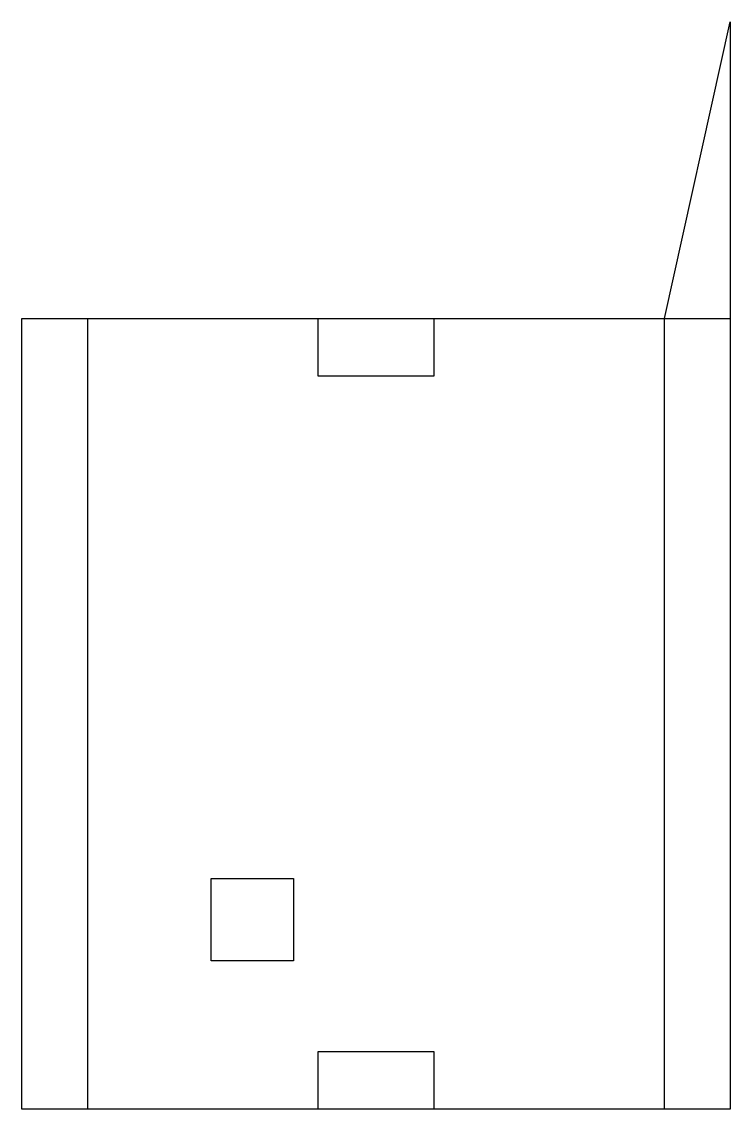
# Model space of a CAD drawing. Extents: x -2.15 to 2.15, y -2.4 to 4.2.
import ezdxf

# ---------------------------------------------------------------- set-up
doc = ezdxf.new("R2010")
doc.units = 0
doc.header["$MEASUREMENT"] = 0
doc.layers.add('Mark', color=7, linetype='Continuous')

msp = doc.modelspace()

# ---------------------------------------------------------------- linework, layer by layer
at = {"layer": 'Mark'}
for points in [[(-1.75, -2.4), (-2.15, -2.4), (-2.15, 2.4), (-1.75, 2.4)], [(2.15, -2.4), (-2.15, -2.4), (-2.15, 2.4), (2.15, 2.4)], [(0.35, 2.05), (-0.35, 2.05), (-0.35, 2.4), (0.35, 2.4)], [(-0.5, -1.5), (-1, -1.5), (-1, -1), (-0.5, -1)], [(-0.35, -2.05), (0.35, -2.05), (0.35, -2.4), (-0.35, -2.4)]]:
    msp.add_lwpolyline(points, close=True, dxfattribs=at)
at = {"layer": 'MarkGGG'}
msp.add_lwpolyline([(2.15, -2.4), (1.75, -2.4), (1.75, 2.4), (2.15, 4.2)], close=True, dxfattribs=at)

doc.saveas('drawing.dxf')
